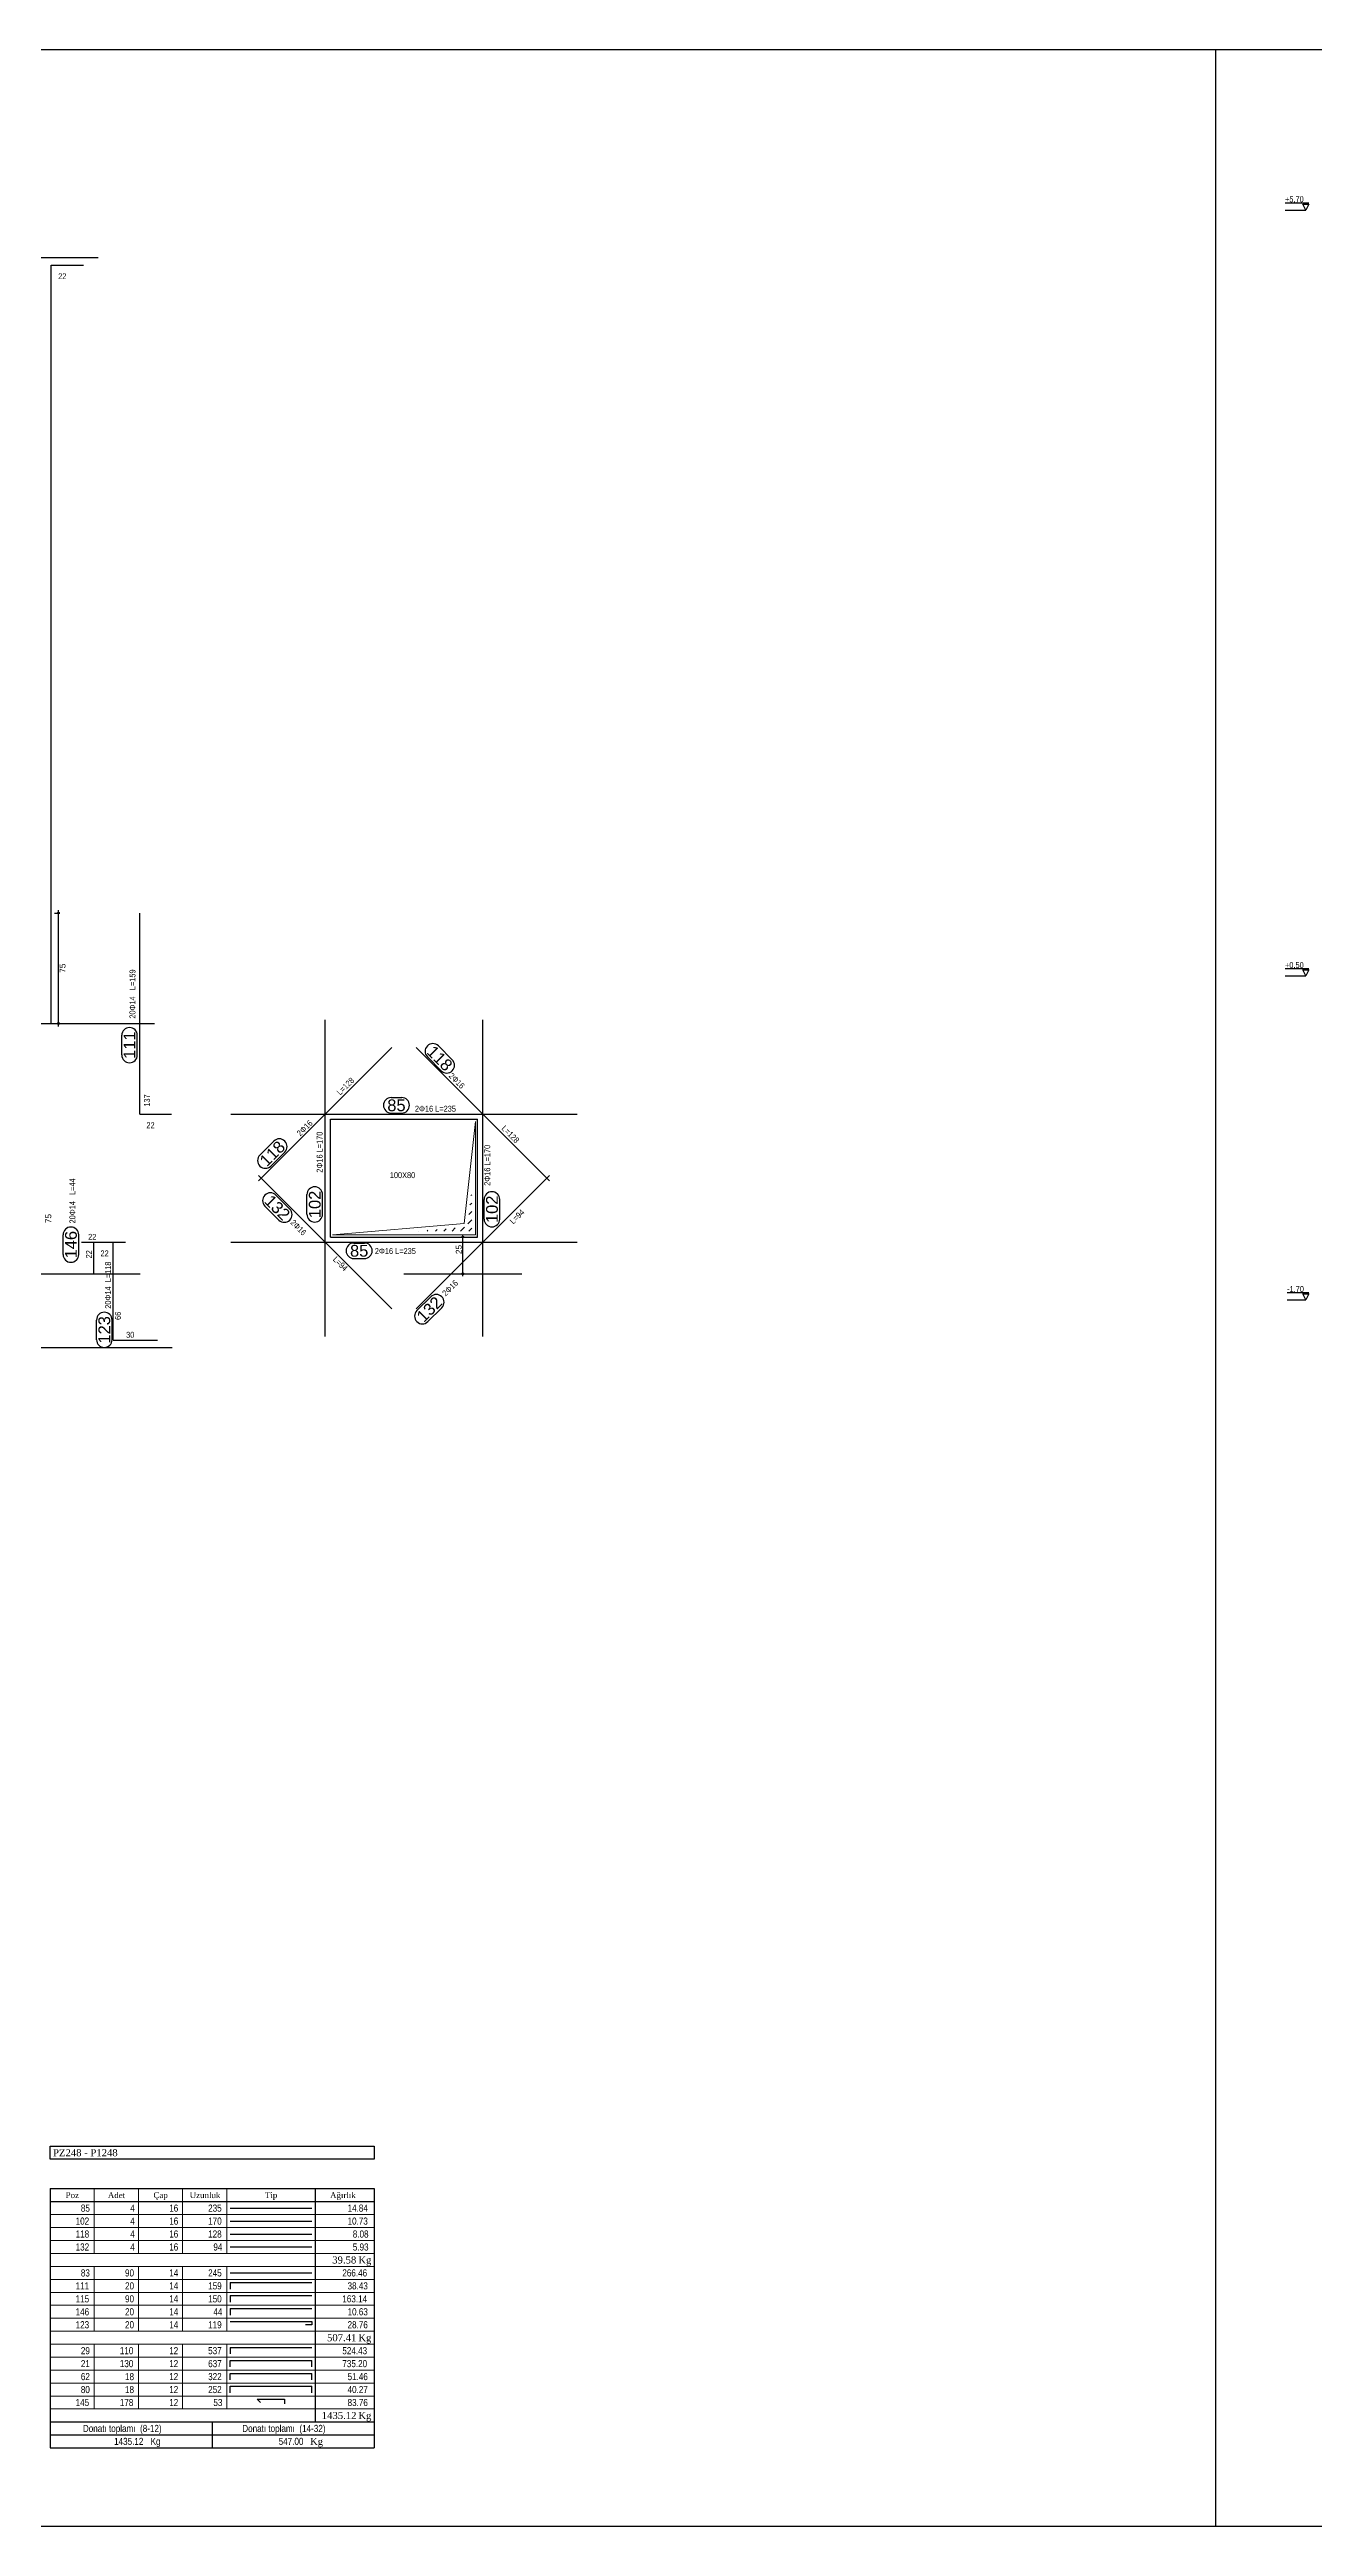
# Model space of a CAD drawing. Header units: metres. Extents: x 419734 to 420376, y 4564732 to 4565123.
# Drawn here: x 420237.6 to 420259.06, y 4564863.89 to 4564905.94 of the extents above; entities that cross this region are included whole.
import ezdxf

# ---------------------------------------------------------------- set-up
doc = ezdxf.new("R2010")
doc.units = ezdxf.units.M
for name, color, linetype in [('Standart', 7, 'Continuous'), ('SW_DIM', 33, 'Continuous'), ('SW_QUOTE', 1, 'Continuous'), ('SW_SEZIONI-ARMATURA', 3, 'Continuous'), ('SW_SEZIONI_CARPENTERIA', 4, 'Continuous'), ('SW_TXT_TESTI', 1, 'Continuous')]:
    doc.layers.add(name, color=color, linetype=linetype)
doc.styles.add('arial_1_18', font='arial.ttf', dxfattribs={"height": 0.2})
doc.styles.add('SWS', font='ARIALN.TTF')
doc.styles.add('times new roman_1_18', font='times.ttf', dxfattribs={"height": 0.2})

msp = doc.modelspace()

# ---------------------------------------------------------------- linework, layer by layer
at = {"layer": 'Standart', "color": 2}
msp.add_line((419946.10266, 4564905.93855), (420327.35266, 4564905.93855), dxfattribs=at)
for points in [[(420376.27637, 4564863.89188), (419946.10266, 4564863.89188), (419946.10266, 4564905.93855)], [(420257.40266, 4564905.93855), (420257.40266, 4564863.89188)]]:
    msp.add_lwpolyline(points, dxfattribs=at)
at = {"layer": 'Standart', "color": 2, "linetype": 'Continuous', "lineweight": 5}
for points in [[(420244.64259, 4564886.01087), (420244.83509, 4564887.74337)], [(420244.83509, 4564885.81837), (420244.83509, 4564887.74337)], [(420244.74029, 4564886.32417), (420244.77259, 4564886.35647)], [(420244.75797, 4564886.48332), (420244.77259, 4564886.49794)], [(420242.41009, 4564885.81837), (420244.64259, 4564886.01087)], [(420244.43846, 4564885.88087), (420244.49281, 4564885.93523)], [(420244.57992, 4564885.88087), (420244.64762, 4564885.94857)], [(420244.70492, 4564886.00588), (420244.77259, 4564886.07354)], [(420244.72139, 4564885.88087), (420244.77259, 4564885.93208)], [(420244.72261, 4564886.16502), (420244.77259, 4564886.21501)], [(420242.41009, 4564885.81837), (420244.83509, 4564885.81837)], [(420243.87259, 4564885.88087), (420243.87355, 4564885.88183)], [(420244.01406, 4564885.88087), (420244.02836, 4564885.89518)], [(420244.15553, 4564885.88087), (420244.18318, 4564885.90853)], [(420244.29699, 4564885.88087), (420244.33799, 4564885.92188)]]:
    msp.add_lwpolyline(points, dxfattribs=at)
at = {"layer": 'Standart', "color": 1, "linetype": 'Continuous', "lineweight": 5}
for points in [[(420238.3642, 4564869.62607), (420238.3642, 4564868.52607)], [(420239.1142, 4564869.62607), (420239.1142, 4564868.52607)], [(420239.8642, 4564869.62607), (420239.8642, 4564868.52607)], [(420240.6142, 4564869.62607), (420240.6142, 4564868.52607)], [(420237.6142, 4564869.18607), (420243.1142, 4564869.18607)], [(420237.6142, 4564868.96607), (420243.1142, 4564868.96607)], [(420237.6142, 4564868.74607), (420243.1142, 4564868.74607)], [(420237.6142, 4564868.52607), (420243.1142, 4564868.52607)], [(420237.6142, 4564868.30607), (420243.1142, 4564868.30607)], [(420238.3642, 4564868.30607), (420238.3642, 4564867.20607)], [(420239.1142, 4564868.30607), (420239.1142, 4564867.20607)], [(420239.8642, 4564868.30607), (420239.8642, 4564867.20607)], [(420240.6142, 4564868.30607), (420240.6142, 4564867.20607)], [(420237.6142, 4564868.08607), (420243.1142, 4564868.08607)], [(420237.6142, 4564867.86607), (420243.1142, 4564867.86607)], [(420237.6142, 4564867.64607), (420243.1142, 4564867.64607)], [(420237.6142, 4564867.42607), (420243.1142, 4564867.42607)], [(420237.6142, 4564867.20607), (420243.1142, 4564867.20607)], [(420237.6142, 4564866.98607), (420243.1142, 4564866.98607)], [(420237.6142, 4564866.76607), (420243.1142, 4564866.76607)], [(420238.3642, 4564866.98607), (420238.3642, 4564865.88607)], [(420239.1142, 4564866.98607), (420239.1142, 4564865.88607)], [(420239.8642, 4564866.98607), (420239.8642, 4564865.88607)], [(420240.6142, 4564866.98607), (420240.6142, 4564865.88607)], [(420237.6142, 4564866.54607), (420243.1142, 4564866.54607)], [(420237.6142, 4564866.32607), (420243.1142, 4564866.32607)], [(420237.6142, 4564866.10607), (420243.1142, 4564866.10607)], [(420237.6142, 4564865.88607), (420243.1142, 4564865.88607)]]:
    msp.add_lwpolyline(points, dxfattribs=at)
at = {"layer": 'SW_DIM'}
for points in [[(420258.98468, 4564903.33087), (420258.58117, 4564903.33087)], [(420258.58117, 4564903.2142), (420258.93468, 4564903.2142)], [(420258.93468, 4564903.2142), (420258.88468, 4564903.3142)], [(420258.88468, 4564903.3142), (420258.98468, 4564903.3142)], [(420258.98468, 4564903.3142), (420258.93468, 4564903.2142)], [(420237.6901, 4564891.28087), (420237.7801, 4564891.28087)], [(420237.7551, 4564889.35587), (420237.7551, 4564891.33087)], [(420258.98468, 4564890.33087), (420258.58117, 4564890.33087)], [(420258.58117, 4564890.2142), (420258.93468, 4564890.2142)], [(420258.93468, 4564890.2142), (420258.88468, 4564890.3142)], [(420258.88468, 4564890.3142), (420258.98468, 4564890.3142)], [(420258.98468, 4564890.3142), (420258.93468, 4564890.2142)], [(420237.6901, 4564889.40587), (420237.7801, 4564889.40587)], [(420244.59759, 4564885.78087), (420244.68759, 4564885.78087)], [(420244.59759, 4564885.15587), (420244.68759, 4564885.15587)], [(420258.98468, 4564884.83087), (420258.61627, 4564884.83087)], [(420258.61627, 4564884.7142), (420258.93468, 4564884.7142)], [(420258.93468, 4564884.7142), (420258.88468, 4564884.8142)], [(420258.88468, 4564884.8142), (420258.98468, 4564884.8142)], [(420258.98468, 4564884.8142), (420258.93468, 4564884.7142)]]:
    msp.add_lwpolyline(points, dxfattribs=at)
at = {"layer": 'SW_DIM', "ltscale": 0.5}
msp.add_lwpolyline([(420244.62259, 4564885.11587), (420244.62259, 4564885.82087)], dxfattribs=at)
at = {"layer": 'SW_DIM'}
for centre in [(420237.7551, 4564891.28087), (420237.7551, 4564889.40587), (420244.62259, 4564885.78087), (420244.62259, 4564885.15587)]:
    msp.add_circle(centre, 0.015, dxfattribs=at)
at = {"layer": 'SW_QUOTE'}
for points in [[(420237.6142, 4564870.12607), (420237.6142, 4564870.34607)], [(420237.6142, 4564870.34607), (420243.1142, 4564870.34607)], [(420243.1142, 4564870.12607), (420237.6142, 4564870.12607)], [(420243.1142, 4564870.34607), (420243.1142, 4564870.12607)], [(420237.6142, 4564869.62607), (420243.1142, 4564869.62607)], [(420237.6142, 4564869.62607), (420237.6142, 4564865.22607)], [(420242.1142, 4564869.62607), (420242.1142, 4564865.66607)], [(420243.1142, 4564869.62607), (420243.1142, 4564865.22607)], [(420237.6142, 4564869.40607), (420243.1142, 4564869.40607)], [(420237.6142, 4564865.66607), (420243.1142, 4564865.66607)], [(420237.6142, 4564865.44607), (420243.1142, 4564865.44607)], [(420240.3642, 4564865.66607), (420240.3642, 4564865.22607)], [(420237.6142, 4564865.22607), (420243.1142, 4564865.22607)]]:
    msp.add_lwpolyline(points, dxfattribs=at)
at = {"layer": 'SW_SEZIONI-ARMATURA'}
for points in [[(420237.6351, 4564889.40587), (420237.6351, 4564902.28087)], [(420237.6351, 4564902.28087), (420238.18009, 4564902.28087)], [(420239.1351, 4564887.86837), (420239.1351, 4564891.28087)], [(420242.28509, 4564884.09337), (420242.28509, 4564889.46837)], [(420244.96009, 4564884.09337), (420244.96009, 4564889.46837)], [(420238.8311, 4564888.87052), (420238.8311, 4564889.20467)], [(420239.0951, 4564888.87052), (420239.0951, 4564889.20467)], [(420241.15372, 4564886.737), (420243.41646, 4564888.99974)], [(420243.82872, 4564888.99974), (420246.09146, 4564886.737)], [(420244.44208, 4564888.78962), (420244.2058, 4564889.02589)], [(420244.2554, 4564888.60294), (420244.01913, 4564888.83922)], [(420243.40505, 4564888.14887), (420243.58382, 4564888.14887)], [(420239.1351, 4564887.86837), (420239.67509, 4564887.86837)], [(420240.68509, 4564887.86837), (420246.56009, 4564887.86837)], [(420243.40505, 4564887.88487), (420243.58382, 4564887.88487)], [(420241.17595, 4564887.17219), (420241.41223, 4564887.40847)], [(420241.36263, 4564886.98551), (420241.59891, 4564887.22179)], [(420241.15372, 4564886.82474), (420243.41646, 4564884.562)], [(420243.82872, 4564884.562), (420246.09146, 4564886.82474)], [(420241.68431, 4564886.25557), (420241.44804, 4564886.49185)], [(420241.9756, 4564886.16675), (420241.9756, 4564886.5009)], [(420242.2396, 4564886.16675), (420242.2396, 4564886.5009)], [(420244.98384, 4564886.08414), (420244.98384, 4564886.41828)], [(420245.24784, 4564886.08414), (420245.24784, 4564886.41828)], [(420241.49764, 4564886.0689), (420241.26136, 4564886.30518)], [(420237.83579, 4564885.48382), (420237.83579, 4564885.81796)], [(420238.09979, 4564885.48382), (420238.09979, 4564885.81796)], [(420238.14509, 4564885.69337), (420238.8951, 4564885.69337)], [(420238.3551, 4564885.15587), (420238.3551, 4564885.69337)], [(420238.68509, 4564884.03087), (420238.68509, 4564885.69337)], [(420240.68509, 4564885.69337), (420246.56009, 4564885.69337)], [(420242.77217, 4564885.67908), (420242.95093, 4564885.67908)], [(420242.77217, 4564885.41508), (420242.95093, 4564885.41508)], [(420243.84094, 4564884.53071), (420244.07722, 4564884.76698)], [(420238.40233, 4564884.03783), (420238.40233, 4564884.37197)], [(420238.66633, 4564884.03783), (420238.66633, 4564884.37197)], [(420244.02762, 4564884.34403), (420244.2639, 4564884.58031)], [(420238.68509, 4564884.03087), (420239.43509, 4564884.03087)], [(420240.6692, 4564869.29607), (420242.0592, 4564869.29607)], [(420240.6692, 4564869.07607), (420242.0592, 4564869.07607)], [(420240.6692, 4564868.85607), (420242.0592, 4564868.85607)], [(420240.6692, 4564868.63607), (420242.0592, 4564868.63607)], [(420240.6692, 4564868.19607), (420242.0592, 4564868.19607)], [(420240.6692, 4564868.03107), (420242.0592, 4564868.03107)], [(420240.6692, 4564868.03107), (420240.6692, 4564867.92107)], [(420240.6692, 4564867.81107), (420242.0592, 4564867.81107)], [(420240.6692, 4564867.81107), (420240.6692, 4564867.70107)], [(420240.6692, 4564867.59107), (420242.0592, 4564867.59107)], [(420240.6692, 4564867.59107), (420240.6692, 4564867.48107)], [(420240.6692, 4564867.37107), (420242.0592, 4564867.37107)], [(420242.0592, 4564867.31607), (420241.9492, 4564867.31607)], [(420242.0592, 4564867.37107), (420242.0592, 4564867.31607)], [(420240.6692, 4564866.93107), (420242.0592, 4564866.93107)], [(420240.6692, 4564866.93107), (420240.6692, 4564866.82107)], [(420240.6692, 4564866.71107), (420242.0592, 4564866.71107)], [(420240.6692, 4564866.60107), (420240.6692, 4564866.71107)], [(420242.0592, 4564866.60107), (420242.0592, 4564866.71107)], [(420240.6692, 4564866.49107), (420242.0592, 4564866.49107)], [(420240.6692, 4564866.38107), (420240.6692, 4564866.49107)], [(420240.6692, 4564866.27107), (420242.0592, 4564866.27107)], [(420240.6692, 4564866.16107), (420240.6692, 4564866.27107)], [(420242.0592, 4564866.38107), (420242.0592, 4564866.49107)], [(420242.0592, 4564866.16107), (420242.0592, 4564866.27107)], [(420241.13253, 4564866.05107), (420241.59586, 4564866.05107)], [(420241.13253, 4564866.05107), (420241.18753, 4564865.99607)], [(420241.59586, 4564866.05107), (420241.59586, 4564865.97352)]]:
    msp.add_lwpolyline(points, dxfattribs=at)
for centre, start, end in [((420238.9631, 4564889.20467), 0, 180), ((420238.9631, 4564888.87052), 180, 0), ((420244.11247, 4564888.93255), 45, 225), ((420244.34874, 4564888.69628), 225, 45), ((420243.40505, 4564888.01687), 90, 270), ((420243.58382, 4564888.01687), 270, 90), ((420241.50557, 4564887.31513), 315, 135), ((420241.26929, 4564887.07885), 135, 315), ((420241.3547, 4564886.39851), 45, 225), ((420242.1076, 4564886.5009), 0, 180), ((420245.11584, 4564886.41828), 0, 180), ((420237.96779, 4564885.81796), 0, 180), ((420241.59098, 4564886.16224), 225, 45), ((420242.1076, 4564886.16675), 180, 0), ((420245.11584, 4564886.08414), 180, 0), ((420242.77217, 4564885.54708), 90, 270), ((420242.95093, 4564885.54708), 270, 90), ((420237.96779, 4564885.48382), 180, 0), ((420244.17056, 4564884.67365), 315, 135), ((420238.53433, 4564884.37197), 0, 180), ((420243.93428, 4564884.43737), 135, 315), ((420238.53433, 4564884.03783), 180, 0)]:
    msp.add_arc(centre, 0.132, start, end, dxfattribs=at)
at = {"layer": 'SW_SEZIONI_CARPENTERIA'}
for points in [[(420235.6151, 4564902.40587), (420238.43009, 4564902.40587)], [(420235.6151, 4564889.40587), (420239.3851, 4564889.40587)], [(420242.37259, 4564885.78087), (420242.37259, 4564887.78087)], [(420242.37259, 4564887.78087), (420244.87259, 4564887.78087)], [(420244.87259, 4564885.78087), (420244.87259, 4564887.78087)], [(420242.37259, 4564885.78087), (420244.87259, 4564885.78087)], [(420235.6151, 4564885.15587), (420239.1451, 4564885.15587)], [(420243.62259, 4564885.15587), (420245.62259, 4564885.15587)], [(420235.6151, 4564883.90587), (420239.68509, 4564883.90587)]]:
    msp.add_lwpolyline(points, dxfattribs=at)

# ---------------------------------------------------------------- texts
at = {"layer": 'Standart', "color": 3, "linetype": 'Continuous', "lineweight": 5, "style": 'arial_1_18'}
for s, rotation, p in [('111', 90, (420239.0631, 4564888.80452)), ('118', 315, (420243.99509, 4564888.90851)), ('118', 45, (420241.29333, 4564886.96147)), ('132', 315, (420241.23732, 4564886.37447)), ('102', 90, (420242.2076, 4564886.10075)), ('102', 90, (420245.21584, 4564886.01814)), ('146', 90, (420238.06779, 4564885.41782)), ('132', 45, (420243.95832, 4564884.31999)), ('123', 90, (420238.63433, 4564883.97183))]:
    msp.add_text(s, height=0.2, rotation=rotation, dxfattribs=at).set_placement(p)
for p in [(420243.33905, 4564887.91687), (420242.70617, 4564885.44708)]:
    msp.add_text('85', height=0.2, dxfattribs=at).set_placement(p)
at = {"layer": 'SW_DIM', "ltscale": 0.5, "style": 'arial_1_18'}
for s, p in [('75', (420237.8751, 4564890.26568)), ('75', (420237.6351, 4564886.01568)), ('25', (420244.60259, 4564885.49087))]:
    msp.add_text(s, height=0.1, rotation=90, dxfattribs=at).set_placement(p)
at = {"layer": 'SW_TXT_TESTI', "linetype": 'Continuous', "lineweight": -3}
for s, height, style, p in [('+5.70', 0.1, 'SWS', (420258.58117, 4564903.34754)), ('+0.50', 0.1, 'SWS', (420258.58117, 4564890.34754)), ('2Φ16 L=235', 0.1, 'SWS', (420243.80787, 4564887.90837)), ('100X80', 0.1, 'SWS', (420243.3818, 4564886.78087)), ('2Φ16 L=235', 0.1, 'SWS', (420243.12775, 4564885.49193)), ('-1.70', 0.1, 'SWS', (420258.61627, 4564884.84754)), ('PZ248 - P1248', 0.12, 'times new roman_1_18', (420237.6642, 4564870.17607))]:
    msp.add_text(s, height=height, dxfattribs=dict(at, style=style)).set_placement(p)
at = {"layer": 'SW_TXT_TESTI', "linetype": 'Continuous', "lineweight": 5}
for s, height, style, p in [('22', 0.1, 'SWS', (420237.75221, 4564902.04087)), ('22', 0.1, 'SWS', (420239.24971, 4564887.62837)), ('22', 0.1, 'SWS', (420238.25971, 4564885.73337)), ('22', 0.1, 'SWS', (420238.46971, 4564885.45337)), ('30', 0.1, 'SWS', (420238.90471, 4564884.07087)), ('Poz', 0.1, 'times new roman_1_18', (420237.87831, 4564869.46607)), ('Adet', 0.1, 'times new roman_1_18', (420238.5955, 4564869.46607)), ('Çap', 0.1, 'times new roman_1_18', (420239.37013, 4564869.46607)), ('Uzunluk', 0.1, 'times new roman_1_18', (420239.98453, 4564869.46607)), ('Tip', 0.1, 'times new roman_1_18', (420241.2615, 4564869.46607)), ('Ağırlık', 0.1, 'times new roman_1_18', (420242.36772, 4564869.46607)), ('102', 0.12, 'SWS', (420238.04788, 4564869.01607)), ('85', 0.12, 'SWS', (420238.13665, 4564869.23607)), ('4', 0.12, 'SWS', (420238.97543, 4564869.23607)), ('4', 0.12, 'SWS', (420238.97543, 4564869.01607)), ('16', 0.12, 'SWS', (420239.63665, 4564869.23607)), ('16', 0.12, 'SWS', (420239.63665, 4564869.01607)), ('235', 0.12, 'SWS', (420240.29788, 4564869.23607)), ('170', 0.12, 'SWS', (420240.29788, 4564869.01607)), ('14.84', 0.12, 'SWS', (420242.66472, 4564869.23607)), ('10.73', 0.12, 'SWS', (420242.66472, 4564869.01607)), ('118', 0.12, 'SWS', (420238.04788, 4564868.79607)), ('132', 0.12, 'SWS', (420238.04788, 4564868.57607)), ('4', 0.12, 'SWS', (420238.97543, 4564868.79607)), ('4', 0.12, 'SWS', (420238.97543, 4564868.57607)), ('16', 0.12, 'SWS', (420239.63665, 4564868.79607)), ('16', 0.12, 'SWS', (420239.63665, 4564868.57607)), ('128', 0.12, 'SWS', (420240.29788, 4564868.79607)), ('94', 0.12, 'SWS', (420240.38665, 4564868.57607)), ('5.93', 0.12, 'SWS', (420242.75349, 4564868.57607)), ('8.08', 0.12, 'SWS', (420242.75349, 4564868.79607)), ('39.58', 0.12, 'times new roman_1_18', (420242.40453, 4564868.35607)), ('Kg', 0.12, 'times new roman_1_18', (420242.84737, 4564868.35607)), ('111', 0.12, 'SWS', (420238.04788, 4564867.91607)), ('83', 0.12, 'SWS', (420238.13665, 4564868.13607)), ('90', 0.12, 'SWS', (420238.88665, 4564868.13607)), ('20', 0.12, 'SWS', (420238.88665, 4564867.91607)), ('14', 0.12, 'SWS', (420239.63665, 4564868.13607)), ('14', 0.12, 'SWS', (420239.63665, 4564867.91607)), ('245', 0.12, 'SWS', (420240.29788, 4564868.13607)), ('159', 0.12, 'SWS', (420240.29788, 4564867.91607)), ('266.46', 0.12, 'SWS', (420242.57595, 4564868.13607)), ('38.43', 0.12, 'SWS', (420242.66472, 4564867.91607)), ('115', 0.12, 'SWS', (420238.04788, 4564867.69607)), ('146', 0.12, 'SWS', (420238.04788, 4564867.47607)), ('90', 0.12, 'SWS', (420238.88665, 4564867.69607)), ('20', 0.12, 'SWS', (420238.88665, 4564867.47607)), ('14', 0.12, 'SWS', (420239.63665, 4564867.69607)), ('14', 0.12, 'SWS', (420239.63665, 4564867.47607)), ('150', 0.12, 'SWS', (420240.29788, 4564867.69607)), ('44', 0.12, 'SWS', (420240.38665, 4564867.47607)), ('163.14', 0.12, 'SWS', (420242.57595, 4564867.69607)), ('10.63', 0.12, 'SWS', (420242.66472, 4564867.47607)), ('123', 0.12, 'SWS', (420238.04788, 4564867.25607)), ('20', 0.12, 'SWS', (420238.88665, 4564867.25607)), ('14', 0.12, 'SWS', (420239.63665, 4564867.25607)), ('119', 0.12, 'SWS', (420240.29788, 4564867.25607)), ('507.41', 0.12, 'times new roman_1_18', (420242.31576, 4564867.03607)), ('28.76', 0.12, 'SWS', (420242.66472, 4564867.25607)), ('Kg', 0.12, 'times new roman_1_18', (420242.84737, 4564867.03607)), ('29', 0.12, 'SWS', (420238.13665, 4564866.81607)), ('21', 0.12, 'SWS', (420238.13665, 4564866.59607)), ('110', 0.12, 'SWS', (420238.79788, 4564866.81607)), ('130', 0.12, 'SWS', (420238.79788, 4564866.59607)), ('12', 0.12, 'SWS', (420239.63665, 4564866.81607)), ('12', 0.12, 'SWS', (420239.63665, 4564866.59607)), ('537', 0.12, 'SWS', (420240.29788, 4564866.81607)), ('637', 0.12, 'SWS', (420240.29788, 4564866.59607)), ('524.43', 0.12, 'SWS', (420242.57595, 4564866.81607)), ('735.20', 0.12, 'SWS', (420242.57595, 4564866.59607)), ('80', 0.12, 'SWS', (420238.13665, 4564866.15607)), ('62', 0.12, 'SWS', (420238.13665, 4564866.37607)), ('18', 0.12, 'SWS', (420238.88665, 4564866.37607)), ('18', 0.12, 'SWS', (420238.88665, 4564866.15607)), ('12', 0.12, 'SWS', (420239.63665, 4564866.37607)), ('12', 0.12, 'SWS', (420239.63665, 4564866.15607)), ('322', 0.12, 'SWS', (420240.29788, 4564866.37607)), ('252', 0.12, 'SWS', (420240.29788, 4564866.15607)), ('40.27', 0.12, 'SWS', (420242.66472, 4564866.15607)), ('51.46', 0.12, 'SWS', (420242.66472, 4564866.37607)), ('145', 0.12, 'SWS', (420238.04788, 4564865.93607)), ('178', 0.12, 'SWS', (420238.79788, 4564865.93607)), ('12', 0.12, 'SWS', (420239.63665, 4564865.93607)), ('53', 0.12, 'SWS', (420240.38665, 4564865.93607)), ('1435.12', 0.12, 'times new roman_1_18', (420242.22699, 4564865.71607)), ('83.76', 0.12, 'SWS', (420242.66472, 4564865.93607)), ('Kg', 0.12, 'times new roman_1_18', (420242.84737, 4564865.71607)), ('Donatı toplamı  (8-12)', 0.12, 'SWS', (420238.171, 4564865.49607)), ('1435.12', 0.12, 'SWS', (420238.70069, 4564865.27607)), ('Kg', 0.12, 'SWS', (420239.32107, 4564865.27607)), ('Donatı toplamı  (14-32)', 0.12, 'SWS', (420240.87661, 4564865.49607)), ('547.00', 0.12, 'SWS', (420241.49507, 4564865.27607)), ('Kg', 0.12, 'times new roman_1_18', (420242.02669, 4564865.27607))]:
    msp.add_text(s, height=height, dxfattribs=dict(at, style=style)).set_placement(p)
at = {"layer": 'SW_TXT_TESTI', "linetype": 'Continuous', "lineweight": 5, "style": 'SWS'}
for s, p in [('20Φ14   L=159', (420239.0631, 4564889.48754)), ('137', (420239.30848, 4564887.99337)), ('20Φ14   L=44', (420238.04337, 4564886.01059)), ('22', (420238.32388, 4564885.41812)), ('20Φ14  L=118', (420238.64822, 4564884.56347)), ('66', (420238.81605, 4564884.37315))]:
    msp.add_text(s, height=0.1, rotation=90, dxfattribs=at).set_placement(p)
at = {"layer": 'SW_TXT_TESTI', "linetype": 'Continuous', "lineweight": -3, "style": 'SWS'}
for s, rotation, p in [('L=128', 45, (420242.53965, 4564888.1795)), ('2Φ16', 315, (420244.37344, 4564888.50836)), ('2Φ16', 45, (420241.86188, 4564887.48476)), ('L=128', 315, (420245.27122, 4564887.61382)), ('2Φ16 L=170', 90, (420242.2396, 4564886.87279)), ('2Φ16 L=170', 90, (420245.08616, 4564886.65014)), ('2Φ16', 315, (420241.68444, 4564886.01643)), ('L=94', 45, (420245.47868, 4564885.99128)), ('L=94', 315, (420242.4086, 4564885.3928)), ('2Φ16', 45, (420244.33117, 4564884.76911))]:
    msp.add_text(s, height=0.1, rotation=rotation, dxfattribs=at).set_placement(p)

doc.saveas('drawing.dxf')
